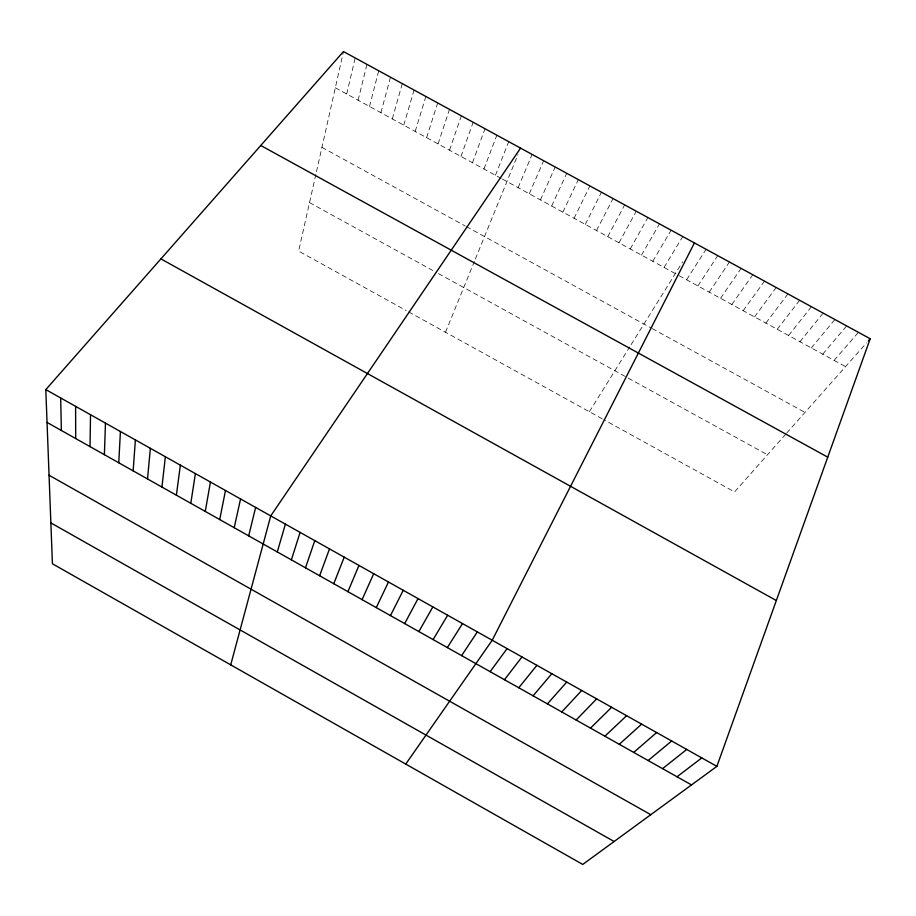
<?xml version="1.0" encoding="UTF-8"?>
<svg xmlns="http://www.w3.org/2000/svg" width="916" height="916" viewBox="0 0 916 916"><rect width="100%" height="100%" fill="white"/><g stroke="black" fill="none" stroke-linecap="round" stroke-linejoin="round"><path stroke-width="0.69" stroke-dasharray="4.58 3.44" d="M315.871 174.372L298.627 251.099L406.2 310.524M316.455 171.75L343.466 51.559M346.706 93.993L355.202 57.971M358.099 100.222L366.961 64.372M369.503 106.451L378.72 70.784M380.907 112.691L390.491 77.207M392.323 118.92L402.273 83.631M403.75 125.171L414.066 90.054M415.177 131.423L425.871 96.489M426.616 137.675L437.676 102.936M438.066 143.927L449.493 109.37M449.527 150.19L461.32 115.817M460.988 156.453L473.148 122.275M472.473 162.727L484.999 128.732M483.946 169.002L496.85 135.19M495.442 175.288L508.712 141.659M445.497 332.233L474.351 261.484M475.335 259.068L517.952 154.564M518.112 187.677L532.104 154.415M529.288 193.78L543.646 160.712M540.474 199.894L555.199 167.01M551.672 206.02L566.752 173.307M562.871 212.134L578.317 179.616M574.08 218.26L589.881 185.925M585.301 224.397L601.468 192.234M596.522 230.534L613.056 198.554M607.755 236.671L624.655 204.875M618.998 242.809L636.265 211.207M630.254 248.957L647.875 217.539M641.509 255.117L659.497 223.87M652.776 261.266L671.13 230.214M664.043 267.438L682.775 236.568M589.377 411.719L629.716 346.889M631.101 344.668L682.672 261.793M686.622 279.769L706.076 249.278M697.912 285.941L717.743 255.633M709.224 292.124L729.422 261.999M720.537 298.307L741.101 268.365M731.861 304.49L752.792 274.743M743.185 310.684L764.494 281.12M754.532 316.879L776.207 287.51M765.879 323.085L787.932 293.899M777.226 329.291L799.657 300.288M788.596 335.496L811.393 306.688M799.966 341.714L823.129 313.1M811.347 347.931L834.888 319.501M822.728 354.16L846.647 325.913M834.121 360.389L858.418 332.336M785.745 434.15L734.575 491.926L603.839 419.7M786.638 433.131L866.547 342.882M335.325 87.776L501.189 178.425M502.346 179.055L675.332 273.598M679.088 275.659L845.525 366.618M321.94 147.361L465.156 225.943M466.37 226.607L651.058 327.951M652.249 328.604L804.992 412.406M309.528 202.608L432.764 270.472M438.501 273.632L767.471 454.783M408.65 311.887L602.625 419.036"/><path stroke-width="1.37" d="M90.031 446.619L90.524 414.73M104.39 454.691L105.466 423.112M118.759 462.775L120.42 431.516M133.141 470.858L135.385 439.909M147.533 478.965L150.361 448.325M161.949 487.06L165.361 456.74M176.376 495.178L180.372 465.168M190.803 503.296L195.394 473.606M205.253 511.426L210.44 482.045M219.714 519.555L225.485 490.495M234.198 527.696L240.565 498.957M248.683 535.849L255.644 507.43M230.718 664.856L270.735 515.903L520.574 148.129M277.273 551.936L285.403 524.135M291.38 559.859L300.093 532.379M305.497 567.805L314.783 540.635M716.873 766.371L870.2 338.76L343.466 51.559L45.8 389.621L52.418 563.775L582.759 864.441L716.873 766.371L45.8 389.621M319.627 575.752L329.497 548.89M333.767 583.71L344.221 557.157M347.92 591.667L358.957 565.424M362.083 599.637L373.705 573.714M376.27 607.606L388.476 582.004M390.456 615.586L403.246 590.293M694.42 242.912L492.213 640.25L405.742 764.081M404.666 623.578L418.04 598.606M418.875 631.582L432.844 606.919M433.108 639.586L447.672 615.231M447.351 647.589L462.5 623.567M461.618 655.616L477.35 631.903M490.163 671.668L507.098 648.597M504.464 679.718L521.983 656.955M518.765 687.767L536.89 665.325M533.089 695.817L551.81 673.707M868.368 340.821L870.2 338.76M547.425 703.877L566.741 682.088M561.771 711.95L581.694 690.481M576.141 720.033L596.659 698.874M590.511 728.117L611.636 707.289M604.904 736.201L626.624 715.705M619.296 744.307L641.624 724.132M633.712 752.414L656.646 732.56M648.139 760.532L671.68 740.998M662.577 768.65L686.725 749.448M677.038 776.779L701.793 757.91M260.762 145.484L827.743 457.164M160.907 258.885L776.333 600.53M47.048 422.436L691.5 784.92M49.052 475.244L650.784 814.69M50.872 522.91L614.121 841.506M60.696 397.979L61.361 430.486M75.604 406.349L75.696 438.546"/></g></svg>
